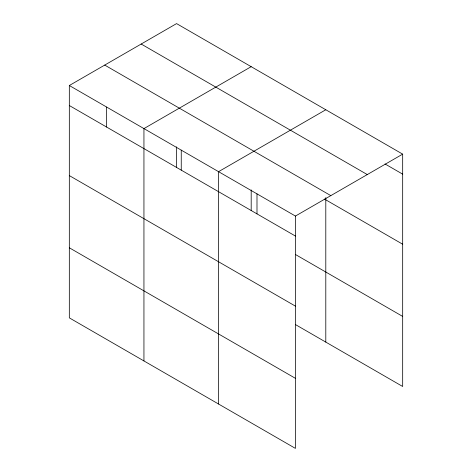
<?xml version="1.0" encoding="UTF-8"?>
<svg xmlns="http://www.w3.org/2000/svg" width="472" height="472" viewBox="0 0 472 472"><rect width="100%" height="100%" fill="white"/><g stroke="black" fill="none" stroke-linecap="round" stroke-linejoin="round"><path stroke-width="0.71" d="M295.431 306.139L295.431 216.058L69.325 85.515L69.325 317.863L295.431 448.4L295.431 306.139L69.325 175.596M295.448 324.577L402.675 386.485L402.675 154.137L176.569 23.6L69.325 85.515M251.187 66.676L143.942 128.596L143.942 360.938M325.798 109.758L218.554 171.672L218.554 404.014M295.431 216.058L402.675 154.137M385.028 163.961L402.675 174.15M141.181 44.032L367.281 174.569M104.719 65.083L330.819 195.626M324.535 199.107L402.675 244.219M69.325 105.527L295.431 236.065M295.448 254.508L402.675 316.411M69.325 247.788L295.431 378.332M325.798 197.644L325.798 342.1M256.992 193.862L256.992 213.875M251.187 189.909L251.187 210.536M181.248 150.131L181.248 170.144M176.569 146.827L176.569 167.46M106.631 107.055L106.631 127.068"/></g></svg>
